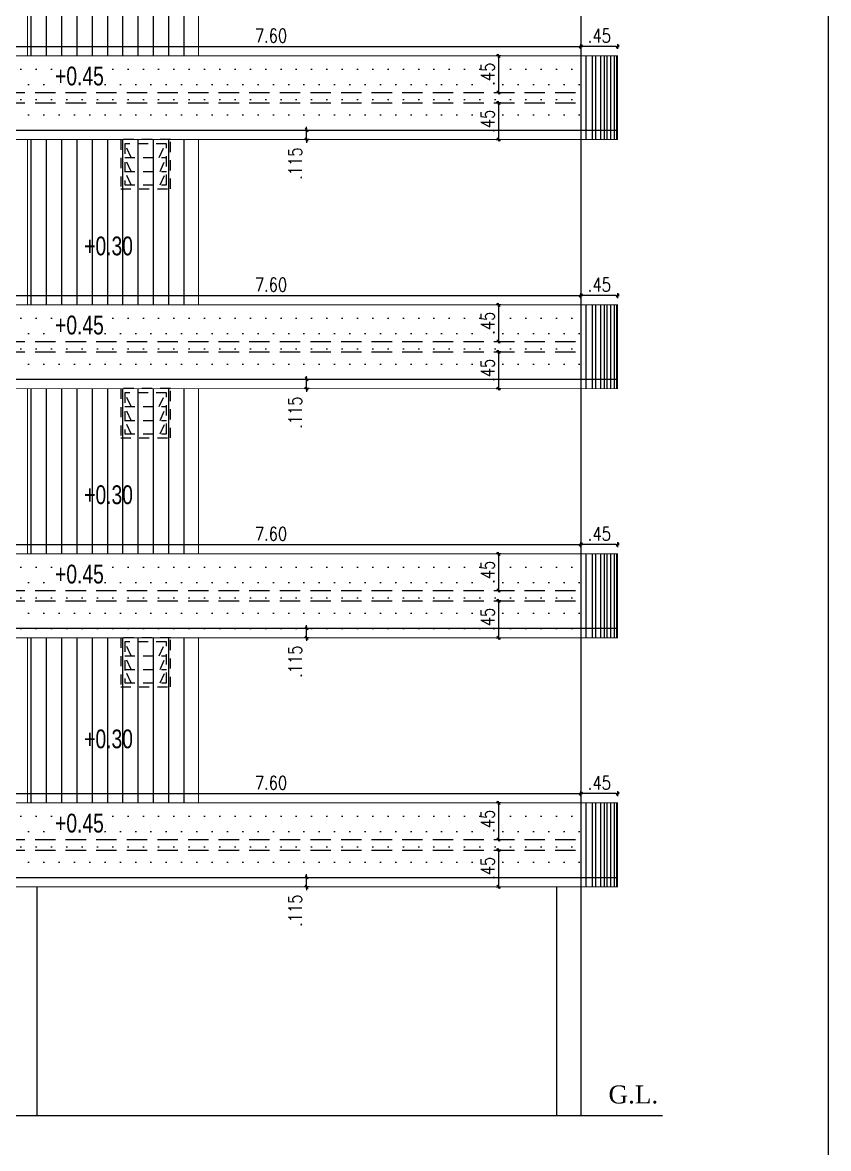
# Model space of a CAD drawing. Header units: inches. Extents: x 14331 to 14549, y 2557 to 2714.
# Drawn here: x 14526.53 to 14536.4, y 2650.2 to 2663.99 of the extents above; entities that cross this region are included whole.
import ezdxf
from ezdxf.enums import TextEntityAlignment as Align

# ---------------------------------------------------------------- set-up
doc = ezdxf.new("R2010")
doc.units = ezdxf.units.IN
doc.header["$LTSCALE"] = 0.25
doc.header["$MEASUREMENT"] = 0
doc.header["$PDMODE"] = 35
doc.linetypes.add('DASHEDX2', pattern=[1.5, 1, -0.5])
for name, color, linetype in [('ELE.PROJ.', 1, 'Continuous'), ('hatch', 251, 'Continuous'), ('proj-internal', 1, 'DASHEDX2'), ('text-large', 7, 'Continuous'), ('wall', 7, 'Continuous'), ('WORK TEX', 6, 'Continuous'), ('WORKING DIM', 7, 'Continuous')]:
    doc.layers.add(name, color=color, linetype=linetype)
doc.styles.add('ARIAL', font='TIMES_0.TTF')
doc.styles.add('ARL', font='swisscl_0.ttf')
doc.styles.add('romans', font='romans.shx', dxfattribs={"width": 0.8})
doc.dimstyles.new('121', dxfattribs={"dimscale": 0.1, "dimtxt": 1.65, "dimasz": 0.2, "dimexe": 0.03125, "dimexo": 0.25, "dimgap": 0.5, "dimtad": 1, "dimzin": 4, "dimdsep": 46, "dimtxsty": 'romans', "dimblk1": 'MINITICK', "dimblk2": 'MINITICK', "dimsah": 1, "dimcen": 1, "dimse1": 1, "dimse2": 1, "dimclrd": 252, "dimclre": 256, "dimclrt": 7, "dimadec": 3, "dimazin": 0, "dimtfac": 0.8, "dimtix": 1, "dimtmove": 2, "dimatfit": 3, "dimfxl": 0, "dimtolj": 1, "dimtzin": 3, "dimarcsym": 0})

# ---------------------------------------------------------------- blocks, each defined once
blk = doc.blocks.new('MINITICK')
at = {"color": 7}
for p, q in [((1, 1), (-1, -1)), ((-1, 0), (1, 0)), ((0, -1.5), (0, 1.5))]:
    blk.add_line(p, q, dxfattribs=at)
blk = doc.blocks.new('*D1778')
at = {"layer": 'Defpoints', "color": 0, "transparency": 16777216}
for p in [(14533.371, 2654.55), (14533.371, 2654.441), (14533.821, 2654.441)]:
    blk.add_point(p, dxfattribs=at)
at = {"layer": 'WORKING DIM', "color": 252, "lineweight": -2, "transparency": 16777216}
blk.add_line((14533.801, 2654.55), (14533.391, 2654.55), dxfattribs=at)
at = {"layer": 'WORKING DIM', "color": 252, "lineweight": -2, "transparency": 16777216, "xscale": 0.02, "yscale": 0.02, "zscale": 0.02, "rotation": 180}
blk.add_blockref('MINITICK', (14533.371, 2654.55), dxfattribs=at)
at = {"layer": 'WORKING DIM', "color": 252, "lineweight": -2, "transparency": 16777216, "xscale": 0.02, "yscale": 0.02, "zscale": 0.02}
blk.add_blockref('MINITICK', (14533.821, 2654.55), dxfattribs=at)
at = {"layer": 'WORKING DIM', "color": 7, "transparency": 16777216, "insert": (14533.596, 2654.683), "char_height": 0.165, "attachment_point": 5, "style": 'romans'}
blk.add_mtext('\\A1;.45', dxfattribs=at)
blk = doc.blocks.new('*D1786')
at = {"layer": 'Defpoints', "color": 0, "transparency": 16777216}
for p in [(14532.231, 2654.437), (14532.231, 2653.987), (14532.36, 2653.987)]:
    blk.add_point(p, dxfattribs=at)
at = {"layer": 'WORKING DIM', "color": 252, "lineweight": -2, "transparency": 16777216}
blk.add_line((14532.36, 2654.417), (14532.36, 2654.007), dxfattribs=at)
at = {"layer": 'WORKING DIM', "color": 252, "lineweight": -2, "transparency": 16777216, "xscale": 0.02, "yscale": 0.02, "zscale": 0.02}
for p, rotation in [((14532.36, 2654.437), 90), ((14532.36, 2653.987), 270)]:
    blk.add_blockref('MINITICK', p, dxfattribs=dict(at, rotation=rotation))
at = {"layer": 'WORKING DIM', "color": 7, "transparency": 16777216, "insert": (14532.228, 2654.212), "char_height": 0.165, "attachment_point": 5, "rotation": 90, "style": 'romans'}
blk.add_mtext('\\A1;.45', dxfattribs=at)
blk = doc.blocks.new('*D1787')
at = {"layer": 'Defpoints', "color": 0, "transparency": 16777216}
for p in [(14532.51, 2653.86), (14532.36, 2653.41), (14532.51, 2653.41)]:
    blk.add_point(p, dxfattribs=at)
at = {"layer": 'WORKING DIM', "color": 252, "lineweight": -2, "transparency": 16777216}
blk.add_line((14532.36, 2653.84), (14532.36, 2653.43), dxfattribs=at)
at = {"layer": 'WORKING DIM', "color": 252, "lineweight": -2, "transparency": 16777216, "xscale": 0.02, "yscale": 0.02, "zscale": 0.02}
for p, rotation in [((14532.36, 2653.86), 90), ((14532.36, 2653.41), 270)]:
    blk.add_blockref('MINITICK', p, dxfattribs=dict(at, rotation=rotation))
at = {"layer": 'WORKING DIM', "color": 7, "transparency": 16777216, "insert": (14532.228, 2653.635), "char_height": 0.165, "attachment_point": 5, "rotation": 90, "style": 'romans'}
blk.add_mtext('\\A1;.45', dxfattribs=at)
blk = doc.blocks.new('*D1788')
at = {"layer": 'Defpoints', "color": 0, "transparency": 16777216}
for p in [(14530.009, 2653.525), (14530.209, 2653.525), (14530.209, 2653.41)]:
    blk.add_point(p, dxfattribs=at)
at = {"layer": 'WORKING DIM', "color": 252, "lineweight": -2, "transparency": 16777216}
for p, q in [((14530.009, 2653.545), (14530.009, 2653.565)), ((14530.009, 2653.41), (14530.009, 2653.525)), ((14530.009, 2653.39), (14530.009, 2653.37))]:
    blk.add_line(p, q, dxfattribs=at)
at = {"layer": 'WORKING DIM', "color": 252, "lineweight": -2, "transparency": 16777216, "xscale": 0.02, "yscale": 0.02, "zscale": 0.02}
for p, rotation in [((14530.009, 2653.525), 270), ((14530.009, 2653.41), 90)]:
    blk.add_blockref('MINITICK', p, dxfattribs=dict(at, rotation=rotation))
at = {"layer": 'WORKING DIM', "color": 7, "transparency": 16777216, "insert": (14529.869, 2653.116), "char_height": 0.165, "attachment_point": 5, "rotation": 90, "style": 'romans'}
blk.add_mtext('\\A1;.115', dxfattribs=at)
blk = doc.blocks.new('*D1792')
at = {"layer": 'Defpoints', "color": 0, "transparency": 16777216}
for p in [(14533.371, 2657.6), (14533.371, 2657.491), (14533.821, 2657.491)]:
    blk.add_point(p, dxfattribs=at)
at = {"layer": 'WORKING DIM', "color": 252, "lineweight": -2, "transparency": 16777216}
blk.add_line((14533.801, 2657.6), (14533.391, 2657.6), dxfattribs=at)
at = {"layer": 'WORKING DIM', "color": 252, "lineweight": -2, "transparency": 16777216, "xscale": 0.02, "yscale": 0.02, "zscale": 0.02, "rotation": 180}
blk.add_blockref('MINITICK', (14533.371, 2657.6), dxfattribs=at)
at = {"layer": 'WORKING DIM', "color": 252, "lineweight": -2, "transparency": 16777216, "xscale": 0.02, "yscale": 0.02, "zscale": 0.02}
blk.add_blockref('MINITICK', (14533.821, 2657.6), dxfattribs=at)
at = {"layer": 'WORKING DIM', "color": 7, "transparency": 16777216, "insert": (14533.596, 2657.733), "char_height": 0.165, "attachment_point": 5, "style": 'romans'}
blk.add_mtext('\\A1;.45', dxfattribs=at)
blk = doc.blocks.new('*D1800')
at = {"layer": 'Defpoints', "color": 0, "transparency": 16777216}
for p in [(14532.231, 2657.487), (14532.231, 2657.037), (14532.36, 2657.037)]:
    blk.add_point(p, dxfattribs=at)
at = {"layer": 'WORKING DIM', "color": 252, "lineweight": -2, "transparency": 16777216}
blk.add_line((14532.36, 2657.467), (14532.36, 2657.057), dxfattribs=at)
at = {"layer": 'WORKING DIM', "color": 252, "lineweight": -2, "transparency": 16777216, "xscale": 0.02, "yscale": 0.02, "zscale": 0.02}
for p, rotation in [((14532.36, 2657.487), 90), ((14532.36, 2657.037), 270)]:
    blk.add_blockref('MINITICK', p, dxfattribs=dict(at, rotation=rotation))
at = {"layer": 'WORKING DIM', "color": 7, "transparency": 16777216, "insert": (14532.228, 2657.262), "char_height": 0.165, "attachment_point": 5, "rotation": 90, "style": 'romans'}
blk.add_mtext('\\A1;.45', dxfattribs=at)
blk = doc.blocks.new('*D1801')
at = {"layer": 'Defpoints', "color": 0, "transparency": 16777216}
for p in [(14532.51, 2656.91), (14532.36, 2656.46), (14532.51, 2656.46)]:
    blk.add_point(p, dxfattribs=at)
at = {"layer": 'WORKING DIM', "color": 252, "lineweight": -2, "transparency": 16777216}
blk.add_line((14532.36, 2656.89), (14532.36, 2656.48), dxfattribs=at)
at = {"layer": 'WORKING DIM', "color": 252, "lineweight": -2, "transparency": 16777216, "xscale": 0.02, "yscale": 0.02, "zscale": 0.02}
for p, rotation in [((14532.36, 2656.91), 90), ((14532.36, 2656.46), 270)]:
    blk.add_blockref('MINITICK', p, dxfattribs=dict(at, rotation=rotation))
at = {"layer": 'WORKING DIM', "color": 7, "transparency": 16777216, "insert": (14532.228, 2656.685), "char_height": 0.165, "attachment_point": 5, "rotation": 90, "style": 'romans'}
blk.add_mtext('\\A1;.45', dxfattribs=at)
blk = doc.blocks.new('*D1796')
at = {"layer": 'Defpoints', "color": 0, "transparency": 16777216}
for p in [(14530.009, 2656.575), (14530.209, 2656.575), (14530.209, 2656.46)]:
    blk.add_point(p, dxfattribs=at)
at = {"layer": 'WORKING DIM', "color": 252, "lineweight": -2, "transparency": 16777216}
for p, q in [((14530.009, 2656.595), (14530.009, 2656.615)), ((14530.009, 2656.46), (14530.009, 2656.575)), ((14530.009, 2656.44), (14530.009, 2656.42))]:
    blk.add_line(p, q, dxfattribs=at)
at = {"layer": 'WORKING DIM', "color": 252, "lineweight": -2, "transparency": 16777216, "xscale": 0.02, "yscale": 0.02, "zscale": 0.02}
for p, rotation in [((14530.009, 2656.575), 270), ((14530.009, 2656.46), 90)]:
    blk.add_blockref('MINITICK', p, dxfattribs=dict(at, rotation=rotation))
at = {"layer": 'WORKING DIM', "color": 7, "transparency": 16777216, "insert": (14529.869, 2656.166), "char_height": 0.165, "attachment_point": 5, "rotation": 90, "style": 'romans'}
blk.add_mtext('\\A1;.115', dxfattribs=at)
blk = doc.blocks.new('*D1807')
at = {"layer": 'Defpoints', "color": 0, "transparency": 16777216}
for p in [(14533.371, 2660.65), (14533.371, 2660.541), (14533.821, 2660.541)]:
    blk.add_point(p, dxfattribs=at)
at = {"layer": 'WORKING DIM', "color": 252, "lineweight": -2, "transparency": 16777216}
blk.add_line((14533.801, 2660.65), (14533.391, 2660.65), dxfattribs=at)
at = {"layer": 'WORKING DIM', "color": 252, "lineweight": -2, "transparency": 16777216, "xscale": 0.02, "yscale": 0.02, "zscale": 0.02, "rotation": 180}
blk.add_blockref('MINITICK', (14533.371, 2660.65), dxfattribs=at)
at = {"layer": 'WORKING DIM', "color": 252, "lineweight": -2, "transparency": 16777216, "xscale": 0.02, "yscale": 0.02, "zscale": 0.02}
blk.add_blockref('MINITICK', (14533.821, 2660.65), dxfattribs=at)
at = {"layer": 'WORKING DIM', "color": 7, "transparency": 16777216, "insert": (14533.596, 2660.783), "char_height": 0.165, "attachment_point": 5, "style": 'romans'}
blk.add_mtext('\\A1;.45', dxfattribs=at)
blk = doc.blocks.new('*D1820')
at = {"layer": 'Defpoints', "color": 0, "transparency": 16777216}
for p in [(14532.231, 2660.537), (14532.231, 2660.087), (14532.36, 2660.087)]:
    blk.add_point(p, dxfattribs=at)
at = {"layer": 'WORKING DIM', "color": 252, "lineweight": -2, "transparency": 16777216}
blk.add_line((14532.36, 2660.517), (14532.36, 2660.107), dxfattribs=at)
at = {"layer": 'WORKING DIM', "color": 252, "lineweight": -2, "transparency": 16777216, "xscale": 0.02, "yscale": 0.02, "zscale": 0.02}
for p, rotation in [((14532.36, 2660.537), 90), ((14532.36, 2660.087), 270)]:
    blk.add_blockref('MINITICK', p, dxfattribs=dict(at, rotation=rotation))
at = {"layer": 'WORKING DIM', "color": 7, "transparency": 16777216, "insert": (14532.228, 2660.312), "char_height": 0.165, "attachment_point": 5, "rotation": 90, "style": 'romans'}
blk.add_mtext('\\A1;.45', dxfattribs=at)
blk = doc.blocks.new('*D1821')
at = {"layer": 'Defpoints', "color": 0, "transparency": 16777216}
for p in [(14532.51, 2659.96), (14532.36, 2659.51), (14532.51, 2659.51)]:
    blk.add_point(p, dxfattribs=at)
at = {"layer": 'WORKING DIM', "color": 252, "lineweight": -2, "transparency": 16777216}
blk.add_line((14532.36, 2659.94), (14532.36, 2659.53), dxfattribs=at)
at = {"layer": 'WORKING DIM', "color": 252, "lineweight": -2, "transparency": 16777216, "xscale": 0.02, "yscale": 0.02, "zscale": 0.02}
for p, rotation in [((14532.36, 2659.96), 90), ((14532.36, 2659.51), 270)]:
    blk.add_blockref('MINITICK', p, dxfattribs=dict(at, rotation=rotation))
at = {"layer": 'WORKING DIM', "color": 7, "transparency": 16777216, "insert": (14532.228, 2659.735), "char_height": 0.165, "attachment_point": 5, "rotation": 90, "style": 'romans'}
blk.add_mtext('\\A1;.45', dxfattribs=at)
blk = doc.blocks.new('*D1810')
at = {"layer": 'Defpoints', "color": 0, "transparency": 16777216}
for p in [(14530.009, 2659.625), (14530.209, 2659.625), (14530.209, 2659.51)]:
    blk.add_point(p, dxfattribs=at)
at = {"layer": 'WORKING DIM', "color": 252, "lineweight": -2, "transparency": 16777216}
for p, q in [((14530.009, 2659.645), (14530.009, 2659.665)), ((14530.009, 2659.51), (14530.009, 2659.625)), ((14530.009, 2659.49), (14530.009, 2659.47))]:
    blk.add_line(p, q, dxfattribs=at)
at = {"layer": 'WORKING DIM', "color": 252, "lineweight": -2, "transparency": 16777216, "xscale": 0.02, "yscale": 0.02, "zscale": 0.02}
for p, rotation in [((14530.009, 2659.625), 270), ((14530.009, 2659.51), 90)]:
    blk.add_blockref('MINITICK', p, dxfattribs=dict(at, rotation=rotation))
at = {"layer": 'WORKING DIM', "color": 7, "transparency": 16777216, "insert": (14529.869, 2659.216), "char_height": 0.165, "attachment_point": 5, "rotation": 90, "style": 'romans'}
blk.add_mtext('\\A1;.115', dxfattribs=at)
blk = doc.blocks.new('*D1822')
at = {"layer": 'Defpoints', "color": 0, "transparency": 16777216}
for p in [(14533.371, 2663.701), (14533.371, 2663.591), (14533.821, 2663.591)]:
    blk.add_point(p, dxfattribs=at)
at = {"layer": 'WORKING DIM', "color": 252, "lineweight": -2, "transparency": 16777216}
blk.add_line((14533.801, 2663.701), (14533.391, 2663.701), dxfattribs=at)
at = {"layer": 'WORKING DIM', "color": 252, "lineweight": -2, "transparency": 16777216, "xscale": 0.02, "yscale": 0.02, "zscale": 0.02, "rotation": 180}
blk.add_blockref('MINITICK', (14533.371, 2663.701), dxfattribs=at)
at = {"layer": 'WORKING DIM', "color": 252, "lineweight": -2, "transparency": 16777216, "xscale": 0.02, "yscale": 0.02, "zscale": 0.02}
blk.add_blockref('MINITICK', (14533.821, 2663.701), dxfattribs=at)
at = {"layer": 'WORKING DIM', "color": 7, "transparency": 16777216, "insert": (14533.596, 2663.833), "char_height": 0.165, "attachment_point": 5, "style": 'romans'}
blk.add_mtext('\\A1;.45', dxfattribs=at)
blk = doc.blocks.new('*D1835')
at = {"layer": 'Defpoints', "color": 0, "transparency": 16777216}
for p in [(14532.231, 2663.587), (14532.231, 2663.137), (14532.36, 2663.137)]:
    blk.add_point(p, dxfattribs=at)
at = {"layer": 'WORKING DIM', "color": 252, "lineweight": -2, "transparency": 16777216}
blk.add_line((14532.36, 2663.567), (14532.36, 2663.157), dxfattribs=at)
at = {"layer": 'WORKING DIM', "color": 252, "lineweight": -2, "transparency": 16777216, "xscale": 0.02, "yscale": 0.02, "zscale": 0.02}
for p, rotation in [((14532.36, 2663.587), 90), ((14532.36, 2663.137), 270)]:
    blk.add_blockref('MINITICK', p, dxfattribs=dict(at, rotation=rotation))
at = {"layer": 'WORKING DIM', "color": 7, "transparency": 16777216, "insert": (14532.228, 2663.362), "char_height": 0.165, "attachment_point": 5, "rotation": 90, "style": 'romans'}
blk.add_mtext('\\A1;.45', dxfattribs=at)
blk = doc.blocks.new('*D1836')
at = {"layer": 'Defpoints', "color": 0, "transparency": 16777216}
for p in [(14532.51, 2663.01), (14532.36, 2662.56), (14532.51, 2662.56)]:
    blk.add_point(p, dxfattribs=at)
at = {"layer": 'WORKING DIM', "color": 252, "lineweight": -2, "transparency": 16777216}
blk.add_line((14532.36, 2662.99), (14532.36, 2662.58), dxfattribs=at)
at = {"layer": 'WORKING DIM', "color": 252, "lineweight": -2, "transparency": 16777216, "xscale": 0.02, "yscale": 0.02, "zscale": 0.02}
for p, rotation in [((14532.36, 2663.01), 90), ((14532.36, 2662.56), 270)]:
    blk.add_blockref('MINITICK', p, dxfattribs=dict(at, rotation=rotation))
at = {"layer": 'WORKING DIM', "color": 7, "transparency": 16777216, "insert": (14532.228, 2662.785), "char_height": 0.165, "attachment_point": 5, "rotation": 90, "style": 'romans'}
blk.add_mtext('\\A1;.45', dxfattribs=at)
blk = doc.blocks.new('*D1825')
at = {"layer": 'Defpoints', "color": 0, "transparency": 16777216}
for p in [(14530.009, 2662.675), (14530.209, 2662.675), (14530.209, 2662.56)]:
    blk.add_point(p, dxfattribs=at)
at = {"layer": 'WORKING DIM', "color": 252, "lineweight": -2, "transparency": 16777216}
for p, q in [((14530.009, 2662.695), (14530.009, 2662.715)), ((14530.009, 2662.56), (14530.009, 2662.675)), ((14530.009, 2662.54), (14530.009, 2662.52))]:
    blk.add_line(p, q, dxfattribs=at)
at = {"layer": 'WORKING DIM', "color": 252, "lineweight": -2, "transparency": 16777216, "xscale": 0.02, "yscale": 0.02, "zscale": 0.02}
for p, rotation in [((14530.009, 2662.675), 270), ((14530.009, 2662.56), 90)]:
    blk.add_blockref('MINITICK', p, dxfattribs=dict(at, rotation=rotation))
at = {"layer": 'WORKING DIM', "color": 7, "transparency": 16777216, "insert": (14529.869, 2662.266), "char_height": 0.165, "attachment_point": 5, "rotation": 90, "style": 'romans'}
blk.add_mtext('\\A1;.115', dxfattribs=at)
blk = doc.blocks.new('*D1984')
at = {"layer": 'Defpoints', "color": 0, "transparency": 16777216}
for p in [(14533.371, 2654.55), (14525.774, 2654.437), (14533.371, 2654.401)]:
    blk.add_point(p, dxfattribs=at)
at = {"layer": 'WORKING DIM', "color": 252, "lineweight": -2, "transparency": 16777216}
blk.add_line((14525.794, 2654.55), (14533.351, 2654.55), dxfattribs=at)
at = {"layer": 'WORKING DIM', "color": 252, "lineweight": -2, "transparency": 16777216, "xscale": 0.02, "yscale": 0.02, "zscale": 0.02, "rotation": 180}
blk.add_blockref('MINITICK', (14525.774, 2654.55), dxfattribs=at)
at = {"layer": 'WORKING DIM', "color": 252, "lineweight": -2, "transparency": 16777216, "xscale": 0.02, "yscale": 0.02, "zscale": 0.02}
blk.add_blockref('MINITICK', (14533.371, 2654.55), dxfattribs=at)
at = {"layer": 'WORKING DIM', "color": 7, "transparency": 16777216, "insert": (14529.572, 2654.683), "char_height": 0.165, "attachment_point": 5, "style": 'romans'}
blk.add_mtext('\\A1;7.60', dxfattribs=at)
blk = doc.blocks.new('*D1985')
at = {"layer": 'Defpoints', "color": 0, "transparency": 16777216}
for p in [(14533.371, 2657.6), (14525.774, 2657.487), (14533.371, 2657.451)]:
    blk.add_point(p, dxfattribs=at)
at = {"layer": 'WORKING DIM', "color": 252, "lineweight": -2, "transparency": 16777216}
blk.add_line((14525.794, 2657.6), (14533.351, 2657.6), dxfattribs=at)
at = {"layer": 'WORKING DIM', "color": 252, "lineweight": -2, "transparency": 16777216, "xscale": 0.02, "yscale": 0.02, "zscale": 0.02, "rotation": 180}
blk.add_blockref('MINITICK', (14525.774, 2657.6), dxfattribs=at)
at = {"layer": 'WORKING DIM', "color": 252, "lineweight": -2, "transparency": 16777216, "xscale": 0.02, "yscale": 0.02, "zscale": 0.02}
blk.add_blockref('MINITICK', (14533.371, 2657.6), dxfattribs=at)
at = {"layer": 'WORKING DIM', "color": 7, "transparency": 16777216, "insert": (14529.572, 2657.733), "char_height": 0.165, "attachment_point": 5, "style": 'romans'}
blk.add_mtext('\\A1;7.60', dxfattribs=at)
blk = doc.blocks.new('*D1987')
at = {"layer": 'Defpoints', "color": 0, "transparency": 16777216}
for p in [(14533.371, 2660.65), (14525.774, 2660.537), (14533.371, 2660.501)]:
    blk.add_point(p, dxfattribs=at)
at = {"layer": 'WORKING DIM', "color": 252, "lineweight": -2, "transparency": 16777216}
blk.add_line((14525.794, 2660.65), (14533.351, 2660.65), dxfattribs=at)
at = {"layer": 'WORKING DIM', "color": 252, "lineweight": -2, "transparency": 16777216, "xscale": 0.02, "yscale": 0.02, "zscale": 0.02, "rotation": 180}
blk.add_blockref('MINITICK', (14525.774, 2660.65), dxfattribs=at)
at = {"layer": 'WORKING DIM', "color": 252, "lineweight": -2, "transparency": 16777216, "xscale": 0.02, "yscale": 0.02, "zscale": 0.02}
blk.add_blockref('MINITICK', (14533.371, 2660.65), dxfattribs=at)
at = {"layer": 'WORKING DIM', "color": 7, "transparency": 16777216, "insert": (14529.572, 2660.783), "char_height": 0.165, "attachment_point": 5, "style": 'romans'}
blk.add_mtext('\\A1;7.60', dxfattribs=at)
blk = doc.blocks.new('*D1989')
at = {"layer": 'Defpoints', "color": 0, "transparency": 16777216}
for p in [(14533.371, 2663.701), (14525.774, 2663.587), (14533.371, 2663.551)]:
    blk.add_point(p, dxfattribs=at)
at = {"layer": 'WORKING DIM', "color": 252, "lineweight": -2, "transparency": 16777216}
blk.add_line((14525.794, 2663.701), (14533.351, 2663.701), dxfattribs=at)
at = {"layer": 'WORKING DIM', "color": 252, "lineweight": -2, "transparency": 16777216, "xscale": 0.02, "yscale": 0.02, "zscale": 0.02, "rotation": 180}
blk.add_blockref('MINITICK', (14525.774, 2663.701), dxfattribs=at)
at = {"layer": 'WORKING DIM', "color": 252, "lineweight": -2, "transparency": 16777216, "xscale": 0.02, "yscale": 0.02, "zscale": 0.02}
blk.add_blockref('MINITICK', (14533.371, 2663.701), dxfattribs=at)
at = {"layer": 'WORKING DIM', "color": 7, "transparency": 16777216, "insert": (14529.572, 2663.833), "char_height": 0.165, "attachment_point": 5, "style": 'romans'}
blk.add_mtext('\\A1;7.60', dxfattribs=at)

msp = doc.modelspace()

# ---------------------------------------------------------------- hatches: boundary and pattern name
at = {"layer": 'hatch'}
h = msp.add_hatch(dxfattribs=at)
h.set_pattern_fill('ANSI31', color=36, scale=1.5, angle=45)
h.set_pattern_definition([(90, (-312.30509, 26.42428), (-0.1875, 3e-17), [])])
h.paths.add_polyline_path([(14528.683, 2665.61), (14526.587, 2665.61), (14526.587, 2663.587), (14528.683, 2663.587)])
at = {"layer": 'hatch', "true_color": 0xc7b399}
h = msp.add_hatch(dxfattribs=at)
h.set_pattern_fill('DOTS', color=253, scale=3)
h.set_pattern_definition([(0, (-367.5554, 26.42431), (0.09375, 0.1875), [0, -0.1875])])
h.paths.add_polyline_path([(14533.371, 2663.587), (14525.774, 2663.587), (14519.041, 2663.137), (14519.041, 2662.56), (14533.371, 2662.56)])
at = {"layer": 'hatch'}
h = msp.add_hatch(dxfattribs=at)
h.set_pattern_fill('ANSI31', color=36, scale=1.5, angle=45)
h.set_pattern_definition([(90, (-312.30509, 23.37431), (-0.1875, 3e-17), [])])
h.paths.add_polyline_path([(14528.683, 2662.56), (14526.587, 2662.56), (14526.587, 2660.537), (14528.683, 2660.537)])
at = {"layer": 'hatch', "true_color": 0xc7b399}
h = msp.add_hatch(dxfattribs=at)
h.set_pattern_fill('DOTS', color=253, scale=3)
h.set_pattern_definition([(0, (-367.5554, 23.37428), (0.09375, 0.1875), [0, -0.1875])])
h.paths.add_polyline_path([(14533.371, 2660.537), (14525.774, 2660.537), (14519.041, 2660.087), (14519.041, 2659.51), (14533.371, 2659.51)])
at = {"layer": 'hatch'}
h = msp.add_hatch(dxfattribs=at)
h.set_pattern_fill('ANSI31', color=36, scale=1.5, angle=45)
h.set_pattern_definition([(90, (-312.30509, 20.32428), (-0.1875, 3e-17), [])])
h.paths.add_polyline_path([(14528.683, 2659.51), (14526.587, 2659.51), (14526.587, 2657.487), (14528.683, 2657.487)])
at = {"layer": 'hatch', "true_color": 0xc7b399}
h = msp.add_hatch(dxfattribs=at)
h.set_pattern_fill('DOTS', color=253, scale=3)
h.set_pattern_definition([(0, (-367.5554, 20.32428), (0.09375, 0.1875), [0, -0.1875])])
h.paths.add_polyline_path([(14533.371, 2657.487), (14525.774, 2657.487), (14519.041, 2657.037), (14519.041, 2656.46), (14533.371, 2656.46)])
at = {"layer": 'hatch'}
h = msp.add_hatch(dxfattribs=at)
h.set_pattern_fill('ANSI31', color=36, scale=1.5, angle=45)
h.set_pattern_definition([(90, (-312.30509, 17.27428), (-0.1875, 3e-17), [])])
h.paths.add_polyline_path([(14528.683, 2656.46), (14526.587, 2656.46), (14526.587, 2654.437), (14528.683, 2654.437)])
at = {"layer": 'hatch', "true_color": 0xc7b399}
h = msp.add_hatch(dxfattribs=at)
h.set_pattern_fill('DOTS', color=253, scale=3)
h.set_pattern_definition([(0, (-367.5554, 17.27428), (0.09375, 0.1875), [0, -0.1875])])
h.paths.add_polyline_path([(14533.371, 2654.437), (14525.774, 2654.437), (14519.041, 2653.987), (14519.041, 2653.41), (14533.371, 2653.41)])

# ---------------------------------------------------------------- linework, layer by layer
at = {"layer": 'ELE.PROJ.', "color": 8}
for p, q in [((14533.431, 2663.591), (14533.431, 2662.56)), ((14533.509, 2663.591), (14533.509, 2662.56)), ((14533.549, 2663.591), (14533.549, 2662.56)), ((14533.61, 2663.591), (14533.61, 2662.56)), ((14533.656, 2663.591), (14533.656, 2662.56)), ((14533.69, 2663.591), (14533.69, 2662.56)), ((14533.731, 2663.591), (14533.731, 2662.56)), ((14533.78, 2663.591), (14533.78, 2662.56)), ((14533.808, 2663.591), (14533.808, 2662.56)), ((14533.431, 2660.541), (14533.431, 2659.51)), ((14533.509, 2660.541), (14533.509, 2659.51)), ((14533.549, 2660.541), (14533.549, 2659.51)), ((14533.61, 2660.541), (14533.61, 2659.51)), ((14533.656, 2660.541), (14533.656, 2659.51)), ((14533.69, 2660.541), (14533.69, 2659.51)), ((14533.731, 2660.541), (14533.731, 2659.51)), ((14533.78, 2660.541), (14533.78, 2659.51)), ((14533.808, 2660.541), (14533.808, 2659.51)), ((14533.431, 2657.491), (14533.431, 2656.46)), ((14533.509, 2657.491), (14533.509, 2656.46)), ((14533.549, 2657.491), (14533.549, 2656.46)), ((14533.61, 2657.491), (14533.61, 2656.46)), ((14533.656, 2657.491), (14533.656, 2656.46)), ((14533.69, 2657.491), (14533.69, 2656.46)), ((14533.731, 2657.491), (14533.731, 2656.46)), ((14533.78, 2657.491), (14533.78, 2656.46)), ((14533.808, 2657.491), (14533.808, 2656.46)), ((14533.431, 2654.441), (14533.431, 2653.41)), ((14533.509, 2654.441), (14533.509, 2653.41)), ((14533.549, 2654.441), (14533.549, 2653.41)), ((14533.61, 2654.441), (14533.61, 2653.41)), ((14533.656, 2654.441), (14533.656, 2653.41)), ((14533.69, 2654.441), (14533.69, 2653.41)), ((14533.731, 2654.441), (14533.731, 2653.41)), ((14533.78, 2654.441), (14533.78, 2653.41)), ((14533.808, 2654.441), (14533.808, 2653.41))]:
    msp.add_line(p, q, dxfattribs=at)
at = {"layer": 'ELE.PROJ.'}
for p, q in [((14519.041, 2662.675), (14533.821, 2662.675)), ((14519.041, 2659.625), (14533.821, 2659.625)), ((14519.041, 2656.575), (14533.821, 2656.575)), ((14519.041, 2653.525), (14533.821, 2653.525))]:
    msp.add_line(p, q, dxfattribs=at)
at = {"layer": 'ELE.PROJ.', "color": 36, "const_width": 0.012}
for points in [[(14526.587, 2665.61), (14528.683, 2665.61), (14528.683, 2663.587), (14526.587, 2663.587)], [(14526.587, 2662.56), (14528.683, 2662.56), (14528.683, 2660.537), (14526.587, 2660.537)], [(14526.587, 2659.51), (14528.683, 2659.51), (14528.683, 2657.487), (14526.587, 2657.487)], [(14526.587, 2656.46), (14528.683, 2656.46), (14528.683, 2654.437), (14526.587, 2654.437)]]:
    msp.add_lwpolyline(points, close=True, dxfattribs=at)
at = {"layer": 'ELE.PROJ.', "const_width": 0.012}
for points in [[(14519.041, 2662.56), (14519.041, 2663.137), (14525.774, 2663.587), (14533.821, 2663.587), (14533.821, 2662.56), (14519.041, 2662.56)], [(14519.041, 2659.51), (14519.041, 2660.087), (14525.774, 2660.537), (14533.821, 2660.537), (14533.821, 2659.51), (14519.041, 2659.51)], [(14519.041, 2656.46), (14519.041, 2657.037), (14525.774, 2657.487), (14533.821, 2657.487), (14533.821, 2656.46), (14519.041, 2656.46)], [(14519.041, 2653.41), (14519.041, 2653.987), (14525.774, 2654.437), (14533.821, 2654.437), (14533.821, 2653.41), (14519.041, 2653.41)]]:
    msp.add_lwpolyline(points, dxfattribs=at)
at = {"layer": 'proj-internal', "color": 251}
for p, q in [((14501.93, 2663.137), (14533.371, 2663.137)), ((14501.93, 2663.01), (14533.371, 2663.01)), ((14501.93, 2660.087), (14533.371, 2660.087)), ((14501.93, 2659.96), (14533.371, 2659.96)), ((14501.93, 2657.037), (14533.371, 2657.037)), ((14501.93, 2656.91), (14533.371, 2656.91)), ((14501.93, 2653.987), (14533.371, 2653.987)), ((14501.93, 2653.86), (14533.371, 2653.86))]:
    msp.add_line(p, q, dxfattribs=at)
at = {"layer": 'proj-internal', "color": 251, "ltscale": 0.5}
for p, q in [((14527.858, 2662.34), (14527.78, 2662.51)), ((14528.202, 2662.34), (14528.28, 2662.51)), ((14527.78, 2662.34), (14528.29, 2662.34)), ((14527.858, 2662.17), (14527.78, 2662.34)), ((14528.212, 2662.17), (14528.29, 2662.34)), ((14527.78, 2662.17), (14528.29, 2662.17)), ((14527.858, 2662.007), (14527.78, 2662.17)), ((14528.212, 2662.007), (14528.29, 2662.17)), ((14527.858, 2659.29), (14527.78, 2659.46)), ((14528.202, 2659.29), (14528.28, 2659.46)), ((14527.78, 2659.29), (14528.29, 2659.29)), ((14527.858, 2659.12), (14527.78, 2659.29)), ((14528.212, 2659.12), (14528.29, 2659.29)), ((14527.78, 2659.12), (14528.29, 2659.12)), ((14527.858, 2658.957), (14527.78, 2659.12)), ((14528.212, 2658.957), (14528.29, 2659.12)), ((14527.858, 2656.24), (14527.78, 2656.41)), ((14528.202, 2656.24), (14528.28, 2656.41)), ((14527.78, 2656.24), (14528.29, 2656.24)), ((14527.858, 2656.07), (14527.78, 2656.24)), ((14528.212, 2656.07), (14528.29, 2656.24)), ((14527.78, 2656.07), (14528.29, 2656.07)), ((14527.858, 2655.907), (14527.78, 2656.07)), ((14528.212, 2655.907), (14528.29, 2656.07))]:
    msp.add_line(p, q, dxfattribs=at)
for points in [[(14527.73, 2661.957), (14528.34, 2661.957), (14528.34, 2662.56), (14527.73, 2662.56)], [(14527.78, 2662.007), (14528.29, 2662.007), (14528.29, 2662.51), (14527.78, 2662.51)], [(14527.73, 2658.907), (14528.34, 2658.907), (14528.34, 2659.51), (14527.73, 2659.51)], [(14527.78, 2658.957), (14528.29, 2658.957), (14528.29, 2659.46), (14527.78, 2659.46)], [(14527.73, 2655.857), (14528.34, 2655.857), (14528.34, 2656.46), (14527.73, 2656.46)], [(14527.78, 2655.907), (14528.29, 2655.907), (14528.29, 2656.41), (14527.78, 2656.41)]]:
    msp.add_lwpolyline(points, close=True, dxfattribs=at)
at = {"layer": 'wall'}
for p, q in [((14533.371, 2691.737), (14533.371, 2650.61)), ((14526.701, 2653.41), (14526.701, 2650.61)), ((14533.071, 2653.41), (14533.071, 2650.61)), ((14501.93, 2650.61), (14533.371, 2650.61)), ((14533.371, 2650.61), (14534.371, 2650.61))]:
    msp.add_line(p, q, dxfattribs=at)
msp.add_lwpolyline([(14536.405, 2697.058), (14498.237, 2697.058), (14498.237, 2643.083), (14536.405, 2643.083)], close=True, dxfattribs=at)

# ---------------------------------------------------------------- texts
at = {"layer": 'text-large', "style": 'ARIAL'}
msp.add_text('G.L.', height=0.22, dxfattribs=at).set_placement((14534.013, 2650.866), align=Align.MIDDLE_CENTER)
at = {"layer": 'WORK TEX', "color": 7, "style": 'ARL'}
for s, p in [('+0.45 ', (14527.257, 2663.339)), ('+0.30', (14527.581, 2661.258)), ('+0.45 ', (14527.257, 2660.289)), ('+0.30', (14527.581, 2658.211)), ('+0.45 ', (14527.257, 2657.239)), ('+0.30', (14527.581, 2655.221)), ('+0.45 ', (14527.257, 2654.189))]:
    msp.add_text(s, height=0.23, dxfattribs=at).set_placement(p, align=Align.MIDDLE_CENTER)

# ---------------------------------------------------------------- dimensions: what is measured, and where the dimension line sits
at = {"layer": 'WORKING DIM'}
for base, p1, p2, picture, middle in [((14533.371, 2663.701), (14525.774, 2663.587), (14533.371, 2663.551), '*D1989', (14529.572, 2663.833)), ((14533.371, 2660.65), (14525.774, 2660.537), (14533.371, 2660.501), '*D1987', (14529.572, 2660.783)), ((14533.371, 2657.6), (14525.774, 2657.487), (14533.371, 2657.451), '*D1985', (14529.572, 2657.733)), ((14533.371, 2654.55), (14525.774, 2654.437), (14533.371, 2654.401), '*D1984', (14529.572, 2654.683))]:
    dim = msp.add_linear_dim(base=base, p1=p1, p2=p2, dimstyle='121', override={"dimfxl": 0.18, "dimfxlon": 1}, dxfattribs=at)
    dim.commit()
    dim.dimension.update_dxf_attribs({"geometry": picture, "text_midpoint": middle})
for base, p1, p2, angle, picture, middle in [((14533.371, 2663.701), (14533.821, 2663.591), (14533.371, 2663.591), 180, '*D1822', (14533.596, 2663.833)), ((14532.36, 2663.137), (14532.231, 2663.587), (14532.231, 2663.137), 90, '*D1835', (14532.228, 2663.362)), ((14532.36, 2662.56), (14532.51, 2663.01), (14532.51, 2662.56), 90, '*D1836', (14532.228, 2662.785)), ((14533.371, 2660.65), (14533.821, 2660.541), (14533.371, 2660.541), 180, '*D1807', (14533.596, 2660.783)), ((14532.36, 2660.087), (14532.231, 2660.537), (14532.231, 2660.087), 90, '*D1820', (14532.228, 2660.312)), ((14532.36, 2659.51), (14532.51, 2659.96), (14532.51, 2659.51), 90, '*D1821', (14532.228, 2659.735)), ((14533.371, 2657.6), (14533.821, 2657.491), (14533.371, 2657.491), 180, '*D1792', (14533.596, 2657.733)), ((14532.36, 2657.037), (14532.231, 2657.487), (14532.231, 2657.037), 90, '*D1800', (14532.228, 2657.262)), ((14532.36, 2656.46), (14532.51, 2656.91), (14532.51, 2656.46), 90, '*D1801', (14532.228, 2656.685)), ((14533.371, 2654.55), (14533.821, 2654.441), (14533.371, 2654.441), 180, '*D1778', (14533.596, 2654.683)), ((14532.36, 2653.987), (14532.231, 2654.437), (14532.231, 2653.987), 90, '*D1786', (14532.228, 2654.212)), ((14532.36, 2653.41), (14532.51, 2653.86), (14532.51, 2653.41), 90, '*D1787', (14532.228, 2653.635))]:
    dim = msp.add_linear_dim(base=base, p1=p1, p2=p2, angle=angle, dimstyle='121', override={"dimfxl": 0.18, "dimfxlon": 1}, dxfattribs=at)
    dim.commit()
    dim.dimension.update_dxf_attribs({"geometry": picture, "text_midpoint": middle})
for base, p1, p2, picture, middle in [((14530.009, 2662.675), (14530.209, 2662.56), (14530.209, 2662.675), '*D1825', (14529.869, 2662.266)), ((14530.009, 2659.625), (14530.209, 2659.51), (14530.209, 2659.625), '*D1810', (14529.869, 2659.216)), ((14530.009, 2656.575), (14530.209, 2656.46), (14530.209, 2656.575), '*D1796', (14529.869, 2656.166)), ((14530.009, 2653.525), (14530.209, 2653.41), (14530.209, 2653.525), '*D1788', (14529.869, 2653.116))]:
    dim = msp.add_linear_dim(base=base, p1=p1, p2=p2, angle=90, text='.115', dimstyle='121', override={"dimfxl": 0.18, "dimfxlon": 1}, dxfattribs=at)
    dim.commit()
    dim.dimension.update_dxf_attribs({"geometry": picture, "text_midpoint": middle, "dimtype": 160})

doc.saveas('drawing.dxf')
